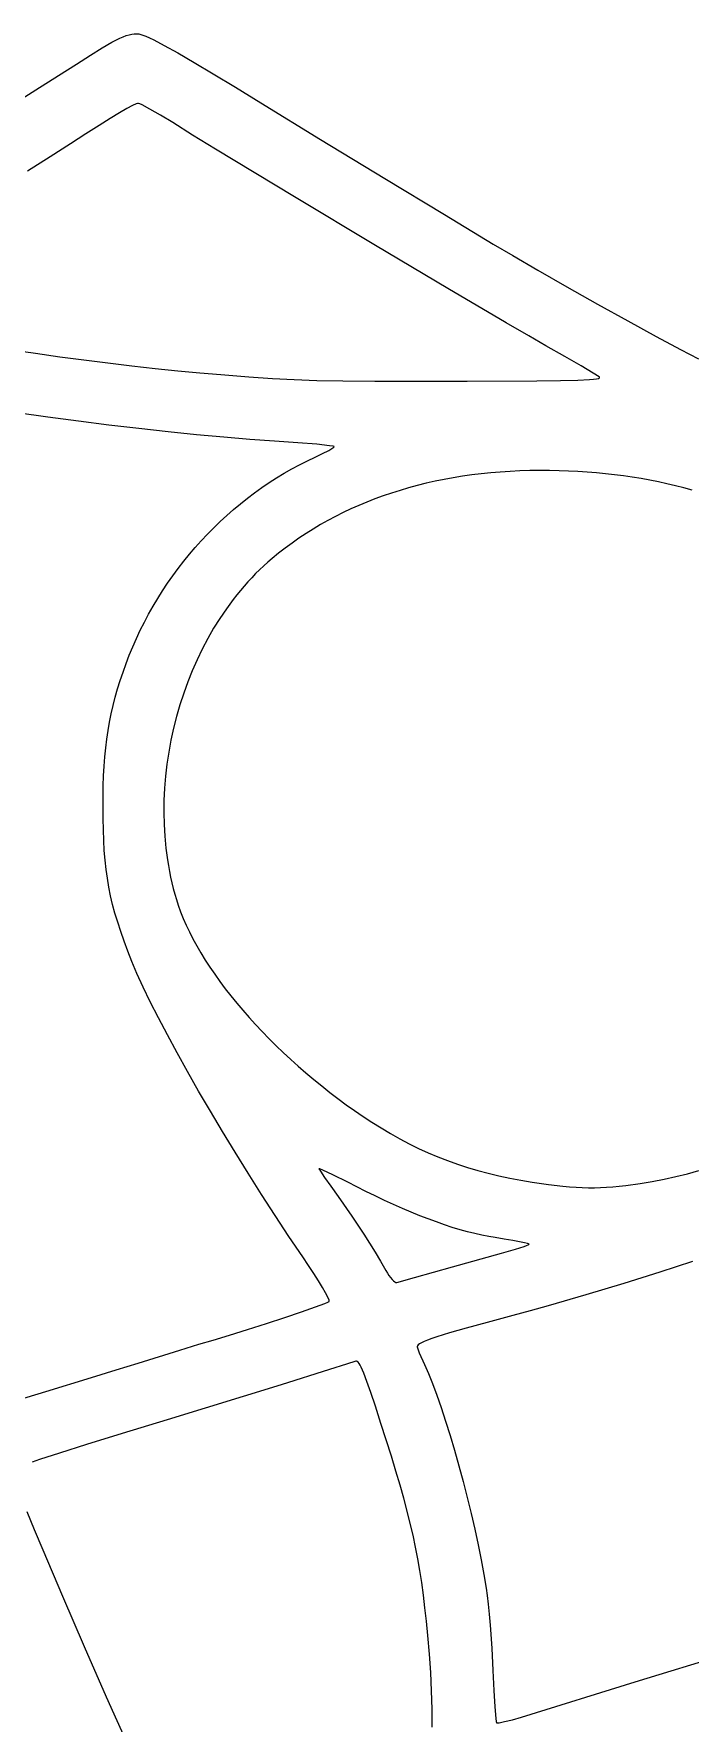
# Model space of a CAD drawing. Extents: x 45 to 6096, y -5796 to 395.
# Drawn here: x 3758 to 4608, y -2036 to 152 of the extents above; entities that cross this region are included whole.
import ezdxf

# ---------------------------------------------------------------- set-up
doc = ezdxf.new("R2010")
doc.units = 0

msp = doc.modelspace()

# ---------------------------------------------------------------- linework, layer by layer
at = {"layer": 'Layer 1'}
for p, q in [((3831.506064, 124.512419), (3846.637708, 133.882382)), ((3846.637708, 133.882382), (3859.155557, 141.094339)), ((3859.155557, 141.094339), (3864.560754, 143.949202)), ((3864.560754, 143.949202), (3869.464238, 146.334327)), ((3869.464238, 146.334327), (3873.916585, 148.272969)), ((3873.916585, 148.272969), (3877.968376, 149.788383)), ((3877.968376, 149.788383), (3881.670188, 150.903822)), ((3881.670188, 150.903822), (3885.072598, 151.642542)), ((3885.072598, 151.642542), (3888.226187, 152.027796)), ((3888.226187, 152.027796), (3891.181531, 152.08284)), ((3891.181531, 152.08284), (3893.989209, 151.830928)), ((3893.989209, 151.830928), (3896.6998, 151.295315)), ((3896.6998, 151.295315), (3899.5849, 150.406028)), ((3899.5849, 150.406028), (3903.335063, 148.924918)), ((3903.335063, 148.924918), (3907.959591, 146.84617)), ((3907.959591, 146.84617), (3913.467784, 144.163971)), ((3913.467784, 144.163971), (3927.172376, 136.965965)), ((3927.172376, 136.965965), (3944.52325, 127.28439)), ((3790.244139, 97.934242), (3813.356, 112.798415)), ((3813.356, 112.798415), (3831.506064, 124.512419)), ((3944.52325, 127.28439), (3965.594818, 115.072737)), ((3965.594818, 115.072737), (3990.461491, 100.284496)), ((3760.918763, 79.312127), (3790.244139, 97.934242)), ((3990.461491, 100.284496), (4019.197681, 82.873159)), ((3698.659, 40.170315), (3760.918763, 79.312127)), ((4019.197681, 82.873159), (4051.8778, 62.792215)), ((3869.076319, 49.795613), (3857.177053, 42.582103)), ((3878.575733, 55.26039), (3869.076319, 49.795613)), ((3885.800868, 59.060152), (3878.575733, 55.26039)), ((3890.877299, 61.278616), (3885.800868, 59.060152)), ((3892.648992, 61.821023), (3890.877299, 61.278616)), ((3893.9306, 61.9995), (3892.648992, 61.821023)), ((3895.497953, 61.478605), (3893.9306, 61.9995)), ((3898.581489, 59.990331), (3895.497953, 61.478605)), ((3908.515762, 54.558125), (3898.581489, 59.990331)), ((3922.17073, 46.595831), (3908.515762, 54.558125)), ((3937.9837, 36.9964), (3922.17073, 46.595831)), ((4051.8778, 62.792215), (4129.417, 15.266427)), ((3825.676667, 22.574014), (3805.8244, 9.612)), ((3842.75236, 33.536142), (3825.676667, 22.574014)), ((3857.177053, 42.582103), (3842.75236, 33.536142)), ((3963.718139, 20.929159), (3937.9837, 36.9964)), ((3805.8244, 9.612), (3779.296572, -7.439685)), ((3993.248038, 2.815525), (3963.718139, 20.929159)), ((4095.5427, -59.0474), (3993.248038, 2.815525)), ((4129.417, 15.266427), (4212.6118, -35.235885)), ((3779.296572, -7.439685), (3750.020087, -25.970356)), ((4212.6118, -35.235885), (4289.804013, -81.86871)), ((4200.361394, -121.945591), (4095.5427, -59.0474)), ((4289.804013, -81.86871), (4352.7088, -120.167085)), ((4293.8318, -177.663075), (4200.361394, -121.945591)), ((4352.7088, -120.167085), (4377.93749, -135.221987)), ((4377.93749, -135.221987), (4410.547131, -154.137113)), ((4410.547131, -154.137113), (4447.984382, -175.489294)), ((4369.517156, -222.292972), (4293.8318, -177.663075)), ((4447.984382, -175.489294), (4487.6959, -197.85536)), ((4487.6959, -197.85536), (4527.128343, -219.812142)), ((4398.678952, -239.229175), (4369.517156, -222.292972)), ((4420.9807, -251.9284), (4398.678952, -239.229175)), ((4527.128343, -219.812142), (4563.728369, -239.936469)), ((4563.728369, -239.936469), (4594.942635, -256.805174)), ((3729.297137, -256.991397), (3760.431775, -261.602645)), ((3760.431775, -261.602645), (3791.775699, -266.023208)), ((4445.382326, -265.837633), (4420.9807, -251.9284)), ((4594.942635, -256.805174), (4618.2178, -268.995085)), ((3791.775699, -266.023208), (3823.1295, -270.224599)), ((3823.1295, -270.224599), (3854.29377, -274.178333)), ((3854.29377, -274.178333), (3885.069103, -277.855923)), ((3885.069103, -277.855923), (3915.25609, -281.228883)), ((3915.25609, -281.228883), (3944.655324, -284.268727)), ((3944.655324, -284.268727), (3973.067396, -286.946968)), ((4466.472519, -278.072555), (4445.382326, -265.837633)), ((4481.981652, -287.256499), (4466.472519, -278.072555)), ((3973.067396, -286.946968), (4000.2929, -289.23512)), ((4000.2929, -289.23512), (4036.515429, -292.002392)), ((4036.515429, -292.002392), (4067.054634, -294.109239)), ((4067.054634, -294.109239), (4095.268441, -295.639378)), ((4095.268441, -295.639378), (4124.514775, -296.676524)), ((4124.514775, -296.676524), (4158.151562, -297.304392)), ((4158.151562, -297.304392), (4199.536728, -297.606699)), ((4199.536728, -297.606699), (4252.028199, -297.66716)), ((4252.028199, -297.66716), (4318.9839, -297.56949)), ((4318.9839, -297.56949), (4409.105369, -297.14781)), ((4409.105369, -297.14781), (4439.77863, -296.788141)), ((4439.77863, -296.788141), (4462.2059, -296.279644)), ((4462.2059, -296.279644), (4477.39642, -295.585113)), ((4477.39642, -295.585113), (4482.593286, -295.156457)), ((4489.6401, -292.0128), (4481.981652, -287.256499)), ((4482.593286, -295.156457), (4486.359431, -294.667339)), ((4486.359431, -294.667339), (4488.82101, -294.11311)), ((4488.82101, -294.11311), (4490.104177, -293.489117)), ((4489.6399, -292.01324), (4489.6401, -292.0128)), ((4490.095372, -292.412149), (4489.6399, -292.01324)), ((4490.335089, -292.790711), (4490.095372, -292.412149)), ((4490.104177, -293.489117), (4490.34328, -293.149507)), ((4490.34328, -293.149507), (4490.335089, -292.790711)), ((3776.60335, -344.2016), (3736.8204, -338.542255)), ((3816.251417, -349.544684), (3776.60335, -344.2016)), ((3855.523338, -354.538951), (3816.251417, -349.544684)), ((3894.177851, -359.151845), (3855.523338, -354.538951)), ((3931.973694, -363.350809), (3894.177851, -359.151845)), ((3968.669602, -367.103288), (3931.973694, -363.350809)), ((4004.024315, -370.376725), (3968.669602, -367.103288)), ((4037.796568, -373.138565), (4004.024315, -370.376725)), ((4069.7451, -375.35625), (4037.796568, -373.138565)), ((4099.752556, -377.477048), (4069.7451, -375.35625)), ((4124.365, -379.523434), (4099.752556, -377.477048)), ((4122.5295, -395.9937), (4132.066873, -391.541265)), ((4141.015144, -381.272165), (4124.365, -379.523434)), ((4132.066873, -391.541265), (4139.892737, -387.460905)), ((4139.892737, -387.460905), (4145.188533, -384.273517)), ((4145.552076, -381.965147), (4141.015144, -381.272165)), ((4145.188533, -384.273517), (4146.631855, -383.177469)), ((4146.733108, -382.254084), (4145.552076, -381.965147)), ((4146.631855, -383.177469), (4147.1357, -382.5)), ((4147.1357, -382.5), (4146.733108, -382.254084)), ((4082.104903, -417.01018), (4092.025058, -411.340129)), ((4092.025058, -411.340129), (4102.072746, -405.943537)), ((4102.072746, -405.943537), (4112.242662, -400.826147)), ((4112.242662, -400.826147), (4122.5295, -395.9937)), ((4361.934489, -415.404742), (4349.471707, -416.451831)), ((4374.524295, -414.581186), (4361.934489, -415.404742)), ((4387.2396, -413.981671), (4374.524295, -414.581186)), ((4400.078877, -413.606706), (4387.2396, -413.981671)), ((4413.0406, -413.4568), (4400.078877, -413.606706)), ((4425.581288, -413.507013), (4413.0406, -413.4568)), ((4437.980349, -413.732942), (4425.581288, -413.507013)), ((4450.242651, -414.135896), (4437.980349, -413.732942)), ((4462.373063, -414.717182), (4450.242651, -414.135896)), ((4474.376453, -415.478109), (4462.373063, -414.717182)), ((4486.25769, -416.419984), (4474.376453, -415.478109)), ((4043.805712, -442.310169), (4053.162686, -435.603687)), ((4053.162686, -435.603687), (4062.668412, -429.1477)), ((4062.668412, -429.1477), (4072.317586, -422.947951)), ((4072.317586, -422.947951), (4082.104903, -417.01018)), ((4243.274602, -435.850666), (4232.166007, -439.105104)), ((4254.525484, -432.814675), (4243.274602, -435.850666)), ((4265.917125, -429.997638), (4254.525484, -432.814675)), ((4277.448001, -427.400064), (4265.917125, -429.997638)), ((4289.116585, -425.022461), (4277.448001, -427.400064)), ((4300.921351, -422.865339), (4289.116585, -425.022461)), ((4312.860772, -420.929207), (4300.921351, -422.865339)), ((4324.933322, -419.214572), (4312.860772, -420.929207)), ((4337.137476, -417.721944), (4324.933322, -419.214572)), ((4349.471707, -416.451831), (4337.137476, -417.721944)), ((4498.021642, -417.544116), (4486.25769, -416.419984)), ((4509.673178, -418.851812), (4498.021642, -417.544116)), ((4521.217167, -420.344382), (4509.673178, -418.851812)), ((4532.658477, -422.023132), (4521.217167, -420.344382)), ((4544.001977, -423.88937), (4532.658477, -422.023132)), ((4555.252536, -425.944405), (4544.001977, -423.88937)), ((4566.415021, -428.189546), (4555.252536, -425.944405)), ((4577.494302, -430.626099), (4566.415021, -428.189546)), ((4588.495247, -433.255372), (4577.494302, -430.626099)), ((4599.422725, -436.078675), (4588.495247, -433.255372)), ((4610.281604, -439.097315), (4599.422725, -436.078675)), ((4016.680363, -463.87518), (4025.559246, -456.451657)), ((4025.559246, -456.451657), (4034.602798, -449.261406)), ((4034.602798, -449.261406), (4043.805712, -442.310169)), ((4178.810746, -458.636171), (4168.58792, -463.1906)), ((4189.185016, -454.297136), (4178.810746, -458.636171)), ((4199.709203, -450.174003), (4189.185016, -454.297136)), ((4210.381782, -446.267281), (4199.709203, -450.174003)), ((4221.201225, -442.577478), (4210.381782, -446.267281)), ((4232.166007, -439.105104), (4221.201225, -442.577478)), ((3991.084774, -487.487976), (3999.437822, -479.399081)), ((3999.437822, -479.399081), (4007.971453, -471.526235)), ((4007.971453, -471.526235), (4016.680363, -463.87518)), ((4138.843366, -478.141161), (4129.241576, -483.552076)), ((4148.602704, -472.943603), (4138.843366, -478.141161)), ((4158.518064, -467.959914), (4148.602704, -472.943603)), ((4168.58792, -463.1906), (4158.518064, -467.959914)), ((3974.94165, -504.29095), (3982.917615, -495.787179)), ((3982.917615, -495.787179), (3991.084774, -487.487976)), ((4101.396758, -501.059889), (4092.440424, -507.319153)), ((4110.516746, -495.011949), (4101.396758, -501.059889)), ((4119.79886, -489.175842), (4110.516746, -495.011949)), ((4129.241576, -483.552076), (4119.79886, -489.175842)), ((3952.213968, -530.972255), (3959.584521, -521.889229)), ((3959.584521, -521.889229), (3967.162184, -512.993547)), ((3967.162184, -512.993547), (3974.94165, -504.29095)), ((4075.024818, -520.469617), (4066.5686, -527.3598)), ((4083.649268, -513.789231), (4075.024818, -520.469617)), ((4092.440424, -507.319153), (4083.649268, -513.789231)), ((3938.115408, -549.677374), (3945.055828, -540.236884)), ((3945.055828, -540.236884), (3952.213968, -530.972255)), ((4050.471427, -541.84998), (4045.296061, -546.959473)), ((4055.742589, -536.877932), (4050.471427, -541.84998)), ((4061.108623, -532.046737), (4055.742589, -536.877932)), ((4066.5686, -527.3598), (4061.108623, -532.046737)), ((3924.908945, -569.062977), (3931.398012, -559.287986)), ((3931.398012, -559.287986), (3938.115408, -549.677374)), ((4025.571102, -568.703779), (4020.88862, -574.449406)), ((4030.354013, -563.078565), (4025.571102, -568.703779)), ((4035.236428, -557.577172), (4030.354013, -563.078565)), ((4040.217419, -552.203006), (4035.236428, -557.577172)), ((4045.296061, -546.959473), (4040.217419, -552.203006)), ((3906.864771, -599.316817), (3912.63702, -589.083133)), ((3912.63702, -589.083133), (3918.653512, -578.996606)), ((3918.653512, -578.996606), (3924.908945, -569.062977)), ((4016.307495, -580.312041), (4007.453021, -592.374708)), ((4020.88862, -574.449406), (4016.307495, -580.312041)), ((3896.074228, -620.202688), (3901.342072, -609.691915)), ((3901.342072, -609.691915), (3906.864771, -599.316817)), ((3999.01509, -604.864529), (3991.001116, -617.754253)), ((4007.453021, -592.374708), (3999.01509, -604.864529)), ((3886.324324, -641.608292), (3891.066544, -630.843394)), ((3891.066544, -630.843394), (3896.074228, -620.202688)), ((3983.41851, -631.016629), (3976.274685, -644.624406)), ((3991.001116, -617.754253), (3983.41851, -631.016629)), ((3877.6575, -663.4877), (3881.852875, -652.491641)), ((3881.852875, -652.491641), (3886.324324, -641.608292)), ((3976.274685, -644.624406), (3969.577054, -658.550332)), ((3870.095179, -685.434655), (3873.721698, -674.54694)), ((3873.721698, -674.54694), (3877.6575, -663.4877)), ((3963.333028, -672.767157), (3957.55002, -687.24763)), ((3969.577054, -658.550332), (3963.333028, -672.767157)), ((3863.742085, -706.902483), (3866.770967, -696.202588)), ((3866.770967, -696.202588), (3870.095179, -685.434655)), ((3957.55002, -687.24763), (3952.235442, -701.9645)), ((3858.542407, -728.305129), (3861.001557, -717.586082)), ((3861.001557, -717.586082), (3863.742085, -706.902483)), ((3947.396706, -716.890515), (3943.041225, -731.998425)), ((3952.235442, -701.9645), (3947.396706, -716.890515)), ((3854.440334, -750.056537), (3856.357658, -739.111366)), ((3856.357658, -739.111366), (3858.542407, -728.305129)), ((3943.041225, -731.998425), (3939.176411, -747.260978)), ((3851.380058, -772.570654), (3852.78346, -761.192386)), ((3852.78346, -761.192386), (3854.440334, -750.056537)), ((3935.809676, -762.650924), (3932.948433, -778.141012)), ((3939.176411, -747.260978), (3935.809676, -762.650924)), ((3849.305767, -796.261423), (3850.223152, -784.243086)), ((3850.223152, -784.243086), (3851.380058, -772.570654)), ((3932.948433, -778.141012), (3930.600094, -793.703989)), ((3848.161651, -821.54279), (3848.620925, -808.677411)), ((3848.620925, -808.677411), (3849.305767, -796.261423)), ((3928.772071, -809.312607), (3927.471777, -824.939612)), ((3930.600094, -793.703989), (3928.772071, -809.312607)), ((3847.920968, -834.909306), (3848.161651, -821.54279)), ((3927.471777, -824.939612), (3926.706623, -840.557755)), ((3847.8919, -848.8287), (3847.920968, -834.909306)), ((3847.983853, -864.256013), (3847.8919, -848.8287)), ((3926.706623, -840.557755), (3926.484022, -856.139784)), ((3848.27405, -878.764791), (3847.983853, -864.256013)), ((3926.484022, -856.139784), (3926.811386, -871.658449)), ((3926.811386, -871.658449), (3927.696129, -887.086498)), ((3848.784003, -892.468978), (3848.27405, -878.764791)), ((3849.535222, -905.48252), (3848.784003, -892.468978)), ((3927.696129, -887.086498), (3929.145661, -902.396679)), ((3850.549216, -917.919362), (3849.535222, -905.48252)), ((3851.847495, -929.893449), (3850.549216, -917.919362)), ((3929.145661, -902.396679), (3931.167395, -917.561743)), ((3931.167395, -917.561743), (3932.395154, -925.08134)), ((3853.45157, -941.518726), (3851.847495, -929.893449)), ((3932.395154, -925.08134), (3933.768744, -932.554438)), ((3933.768744, -932.554438), (3935.28909, -939.977632)), ((3935.28909, -939.977632), (3936.957119, -947.347514)), ((3855.38295, -952.909137), (3853.45157, -941.518726)), ((3857.663146, -964.178629), (3855.38295, -952.909137)), ((3936.957119, -947.347514), (3938.773758, -954.660678)), ((3938.773758, -954.660678), (3940.739934, -961.913718)), ((3940.739934, -961.913718), (3942.856572, -969.103227)), ((3860.313668, -975.441146), (3857.663146, -964.178629)), ((3863.356025, -986.810633), (3860.313668, -975.441146)), ((3942.856572, -969.103227), (3945.1246, -976.2258)), ((3945.1246, -976.2258), (3948.123919, -984.739705)), ((3866.811728, -998.401036), (3863.356025, -986.810633)), ((3870.702287, -1010.326299), (3866.811728, -998.401036)), ((3948.123919, -984.739705), (3951.534189, -993.382019)), ((3951.534189, -993.382019), (3955.345455, -1002.141623)), ((3955.345455, -1002.141623), (3959.547759, -1011.0074)), ((3875.049212, -1022.700367), (3870.702287, -1010.326299)), ((3879.874013, -1035.637186), (3875.049212, -1022.700367)), ((3959.547759, -1011.0074), (3964.131146, -1019.96823)), ((3964.131146, -1019.96823), (3969.085659, -1029.012994)), ((3885.1982, -1049.2507), (3879.874013, -1035.637186)), ((3891.796803, -1064.944856), (3885.1982, -1049.2507)), ((3969.085659, -1029.012994), (3974.401344, -1038.130573)), ((3974.401344, -1038.130573), (3980.068244, -1047.30985)), ((3980.068244, -1047.30985), (3986.076402, -1056.539705)), ((3899.775552, -1082.456352), (3891.796803, -1064.944856)), ((3986.076402, -1056.539705), (3992.415863, -1065.809019)), ((3992.415863, -1065.809019), (3999.076671, -1075.106673)), ((3909.044917, -1101.630546), (3899.775552, -1082.456352)), ((3999.076671, -1075.106673), (4006.04887, -1084.42155)), ((4006.04887, -1084.42155), (4013.322503, -1093.74253)), ((4013.322503, -1093.74253), (4020.887615, -1103.058494)), ((3919.51537, -1122.312794), (3909.044917, -1101.630546)), ((4020.887615, -1103.058494), (4028.734249, -1112.358323)), ((4028.734249, -1112.358323), (4036.85245, -1121.6309)), ((3931.097383, -1144.348451), (3919.51537, -1122.312794)), ((4036.85245, -1121.6309), (4045.232262, -1130.865105)), ((4045.232262, -1130.865105), (4053.863728, -1140.049819)), ((3943.701426, -1167.582876), (3931.097383, -1144.348451)), ((4053.863728, -1140.049819), (4062.736892, -1149.173923)), ((4062.736892, -1149.173923), (4071.841799, -1158.2263)), ((4071.841799, -1158.2263), (4081.168493, -1167.19583)), ((3957.23797, -1191.861423), (3943.701426, -1167.582876)), ((4081.168493, -1167.19583), (4090.707017, -1176.071394)), ((4090.707017, -1176.071394), (4100.447415, -1184.841873)), ((3971.617487, -1217.02945), (3957.23797, -1191.861423)), ((4100.447415, -1184.841873), (4110.379731, -1193.49615)), ((4110.379731, -1193.49615), (4120.49401, -1202.023105)), ((4120.49401, -1202.023105), (4130.780295, -1210.411619)), ((3986.750449, -1242.932313), (3971.617487, -1217.02945)), ((4130.780295, -1210.411619), (4141.228631, -1218.650573)), ((4141.228631, -1218.650573), (4151.82906, -1226.72885)), ((4002.547326, -1269.415368), (3986.750449, -1242.932313)), ((4151.82906, -1226.72885), (4162.571628, -1234.63533)), ((4162.571628, -1234.63533), (4173.446378, -1242.358894)), ((4173.446378, -1242.358894), (4184.443354, -1249.888423)), ((4184.443354, -1249.888423), (4195.5526, -1257.2128)), ((4195.5526, -1257.2128), (4207.606899, -1264.818542)), ((4207.606899, -1264.818542), (4219.67516, -1272.015005)), ((4018.91859, -1296.323972), (4002.547326, -1269.415368)), ((4219.67516, -1272.015005), (4231.780637, -1278.811493)), ((4231.780637, -1278.811493), (4243.946583, -1285.217306)), ((4243.946583, -1285.217306), (4256.19625, -1291.241747)), ((4035.774711, -1323.503481), (4018.91859, -1296.323972)), ((4256.19625, -1291.241747), (4268.552892, -1296.894116)), ((4268.552892, -1296.894116), (4281.039762, -1302.183717)), ((4281.039762, -1302.183717), (4293.680113, -1307.11985)), ((4293.680113, -1307.11985), (4306.497197, -1311.711817)), ((4306.497197, -1311.711817), (4319.514269, -1315.968921)), ((4053.026161, -1350.799252), (4035.774711, -1323.503481)), ((4128.533486, -1317.871926), (4127.2917, -1317.53782)), ((4127.2917, -1317.53782), (4127.79632, -1318.536208)), ((4127.79632, -1318.536208), (4129.245069, -1320.83684)), ((4132.091411, -1319.392003), (4128.533486, -1317.871926)), ((4129.245069, -1320.83684), (4134.584275, -1328.749526)), ((4145.151088, -1325.524982), (4132.091411, -1319.392003)), ((4134.584275, -1328.749526), (4142.527969, -1340.08526)), ((4164.461545, -1335.006581), (4145.151088, -1325.524982)), ((4319.514269, -1315.968921), (4332.754581, -1319.900463)), ((4332.754581, -1319.900463), (4346.241386, -1323.515744)), ((4346.241386, -1323.515744), (4359.997937, -1326.824066)), ((4359.997937, -1326.824066), (4374.047488, -1329.834732)), ((4374.047488, -1329.834732), (4388.413291, -1332.557043)), ((4388.413291, -1332.557043), (4403.1186, -1335.0003)), ((4542.8191, -1336.5878), (4558.45796, -1334.076952)), ((4558.45796, -1334.076952), (4573.893928, -1331.160609)), ((4573.893928, -1331.160609), (4589.121771, -1327.84255)), ((4589.121771, -1327.84255), (4604.136256, -1324.126552)), ((4604.136256, -1324.126552), (4618.932152, -1320.016394)), ((4070.583412, -1378.056641), (4053.026161, -1350.799252)), ((4142.527969, -1340.08526), (4152.2948, -1353.65342)), ((4152.2948, -1353.65342), (4169.720075, -1378.811575)), ((4188.0136, -1346.90662), (4164.461545, -1335.006581)), ((4200.062371, -1352.868554), (4188.0136, -1346.90662)), ((4211.943731, -1358.548529), (4200.062371, -1352.868554)), ((4403.1186, -1335.0003), (4424.194827, -1338.014843)), ((4424.194827, -1338.014843), (4442.917714, -1340.215483)), ((4442.917714, -1340.215483), (4451.603038, -1341.012043)), ((4451.603038, -1341.012043), (4459.947685, -1341.606871)), ((4459.947685, -1341.606871), (4468.034209, -1342.000549)), ((4468.034209, -1342.000549), (4475.945163, -1342.193657)), ((4475.945163, -1342.193657), (4483.763098, -1342.186778)), ((4483.763098, -1342.186778), (4491.57057, -1341.980493)), ((4491.57057, -1341.980493), (4499.450129, -1341.575382)), ((4499.450129, -1341.575382), (4507.48433, -1340.972028)), ((4507.48433, -1340.972028), (4515.755724, -1340.171011)), ((4515.755724, -1340.171011), (4524.346865, -1339.172913)), ((4524.346865, -1339.172913), (4542.8186, -1336.5878)), ((4542.8186, -1336.5878), (4542.8191, -1336.5878)), ((4088.356935, -1405.121005), (4070.583412, -1378.056641)), ((4223.648377, -1363.94364), (4211.943731, -1358.548529)), ((4235.167005, -1369.050979), (4223.648377, -1363.94364)), ((4246.490311, -1373.867639), (4235.167005, -1369.050979)), ((4257.608992, -1378.390714), (4246.490311, -1373.867639)), ((4169.720075, -1378.811575), (4177.758345, -1390.788364)), ((4177.758345, -1390.788364), (4185.43385, -1402.518657)), ((4268.513743, -1382.617295), (4257.608992, -1378.390714)), ((4279.195263, -1386.544478), (4268.513743, -1382.617295)), ((4289.644245, -1390.169353), (4279.195263, -1386.544478)), ((4299.851388, -1393.489016), (4289.644245, -1390.169353)), ((4309.807387, -1396.500557), (4299.851388, -1393.489016)), ((4319.502939, -1399.201072), (4309.807387, -1396.500557)), ((4328.92874, -1401.587653), (4319.502939, -1399.201072)), ((4106.2572, -1431.8377), (4088.356935, -1405.121005)), ((4185.43385, -1402.518657), (4192.811698, -1414.118728)), ((4192.811698, -1414.118728), (4199.957, -1425.704847)), ((4338.075486, -1403.657392), (4328.92874, -1401.587653)), ((4346.933874, -1405.407384), (4338.075486, -1403.657392)), ((4355.4946, -1406.83472), (4346.933874, -1405.407384)), ((4367.134185, -1408.726079), (4355.4946, -1406.83472)), ((4363.283359, -1426.976103), (4381.5551, -1421.767121)), ((4378.066844, -1410.654646), (4367.134185, -1408.726079)), ((4393.1977, -1413.5816), (4378.066844, -1410.654646)), ((4381.5551, -1421.767121), (4392.701675, -1418.344075)), ((4392.701675, -1418.344075), (4396.027422, -1417.162752)), ((4396.971096, -1414.325726), (4393.1977, -1413.5816)), ((4396.027422, -1417.162752), (4398.081153, -1416.260482)), ((4398.30784, -1414.669887), (4396.971096, -1414.325726)), ((4398.081153, -1416.260482), (4399.032627, -1415.581454)), ((4399.051603, -1415.069859), (4398.30784, -1414.669887)), ((4399.032627, -1415.581454), (4399.148067, -1415.308216)), ((4399.148067, -1415.308216), (4399.051603, -1415.069859)), ((4113.73039, -1442.905243), (4106.2572, -1431.8377)), ((4120.575714, -1453.330966), (4113.73039, -1442.905243)), ((4199.957, -1425.704847), (4206.934864, -1437.393287)), ((4206.934864, -1437.393287), (4213.8104, -1449.30032)), ((4299.9321, -1444.5378), (4363.283359, -1426.976103)), ((4610.432804, -1437.790353), (4568.460918, -1451.435253)), ((4126.648996, -1462.882325), (4120.575714, -1453.330966)), ((4131.806055, -1471.326775), (4126.648996, -1462.882325)), ((4213.8104, -1449.30032), (4215.791674, -1452.73267)), ((4215.791674, -1452.73267), (4217.828761, -1455.848761)), ((4217.828761, -1455.848761), (4219.865849, -1458.592781)), ((4219.865849, -1458.592781), (4221.847126, -1460.90892)), ((4221.847126, -1460.90892), (4223.716782, -1462.741365)), ((4223.716782, -1462.741365), (4225.419004, -1464.034304)), ((4225.419004, -1464.034304), (4226.89798, -1464.731927)), ((4226.89798, -1464.731927), (4227.53631, -1464.840053)), ((4227.53631, -1464.840053), (4228.0979, -1464.77842)), ((4228.0979, -1464.77842), (4251.067044, -1458.229984)), ((4251.067044, -1458.229984), (4299.9323, -1444.53782)), ((4299.9323, -1444.53782), (4299.9321, -1444.5378)), ((4568.460918, -1451.435253), (4521.745145, -1466.028935)), ((4135.902714, -1478.431772), (4131.806055, -1471.326775)), ((4138.794793, -1483.964772), (4135.902714, -1478.431772)), ((4140.338115, -1487.693229), (4138.794793, -1483.964772)), ((4472.783019, -1480.785404), (4424.07207, -1494.918663)), ((4521.745145, -1466.028935), (4472.783019, -1480.785404)), ((4083.238337, -1510.071725), (4104.851007, -1502.800074)), ((4104.851007, -1502.800074), (4122.640658, -1496.584172)), ((4122.640658, -1496.584172), (4135.016689, -1491.940265)), ((4135.016689, -1491.940265), (4138.677535, -1490.369137)), ((4138.677535, -1490.369137), (4140.3885, -1489.3846)), ((4140.558936, -1488.808085), (4140.338115, -1487.693229)), ((4140.3885, -1489.3846), (4140.558936, -1488.808085)), ((4378.10983, -1507.642715), (4344.758363, -1516.544503)), ((4400.591266, -1501.505965), (4378.10983, -1507.642715)), ((4424.07207, -1494.918663), (4400.591266, -1501.505965)), ((4011.368231, -1533.058713), (4034.906348, -1525.717291)), ((4034.906348, -1525.717291), (4059.393251, -1517.882879)), ((4059.393251, -1517.882879), (4083.238337, -1510.071725)), ((4296.026446, -1530.218083), (4279.585593, -1535.32474)), ((4317.573969, -1524.013815), (4296.026446, -1530.218083)), ((4344.758363, -1516.544503), (4317.573969, -1524.013815)), ((3893.1351, -1569.1565), (3947.110112, -1552.338925)), ((3947.110112, -1552.338925), (3971.716364, -1544.878916)), ((3971.716364, -1544.878916), (3990.3695, -1539.3909)), ((3990.3695, -1539.3909), (4011.368231, -1533.058713)), ((4254.36295, -1547.557237), (4254.28483, -1548.123915)), ((4254.28483, -1548.123915), (4255.047573, -1550.60439)), ((4254.602833, -1546.971665), (4254.36295, -1547.557237)), ((4255.601027, -1545.733374), (4254.602833, -1546.971665)), ((4255.047573, -1550.60439), (4257.112563, -1555.763776)), ((4257.345685, -1544.388113), (4255.601027, -1545.733374)), ((4259.903085, -1542.914953), (4257.345685, -1544.388113)), ((4263.3395, -1541.292964), (4259.903085, -1542.914953)), ((4267.721206, -1539.501219), (4263.3395, -1541.292964)), ((4273.114478, -1537.518787), (4267.721206, -1539.501219)), ((4279.585593, -1535.32474), (4273.114478, -1537.518787)), ((3864.765017, -1578.048973), (3893.1351, -1569.1565)), ((4162.699483, -1570.780958), (4141.128714, -1577.614652)), ((4174.9127, -1566.775), (4162.699483, -1570.780958)), ((4175.836286, -1566.707465), (4174.9127, -1566.775)), ((4176.831961, -1567.127692), (4175.836286, -1566.707465)), ((4177.916, -1568.076955), (4176.831961, -1567.127692)), ((4179.104684, -1569.596533), (4177.916, -1568.076955)), ((4180.414291, -1571.727701), (4179.104684, -1569.596533)), ((4181.861097, -1574.511736), (4180.414291, -1571.727701)), ((4185.231425, -1582.203513), (4181.861097, -1574.511736)), ((4257.112563, -1555.763776), (4263.80983, -1571.142715)), ((4263.80983, -1571.142715), (4268.930735, -1582.536885)), ((3774.0731, -1606.0659), (3832.860137, -1587.908845)), ((3832.860137, -1587.908845), (3864.765017, -1578.048973)), ((4141.128714, -1577.614652), (4078.174462, -1597.235163)), ((4189.345893, -1593.002075), (4185.231425, -1582.203513)), ((4194.334728, -1607.237636), (4189.345893, -1593.002075)), ((4268.930735, -1582.536885), (4274.285929, -1595.751296)), ((4274.285929, -1595.751296), (4279.821346, -1610.587703)), ((3706.208, -1626.30625), (3774.0736, -1606.06565)), ((3774.0736, -1606.06565), (3774.0731, -1606.0659)), ((4078.174462, -1597.235163), (3930.8347, -1642.5781)), ((4200.328155, -1625.240407), (4194.334728, -1607.237636)), ((4279.821346, -1610.587703), (4285.482919, -1626.847863)), ((4207.4564, -1647.3406), (4200.328155, -1625.240407)), ((4285.482919, -1626.847863), (4291.216582, -1644.333532)), ((3872.541985, -1660.404926), (3826.518356, -1674.613364)), ((3930.8347, -1642.5781), (3872.541985, -1660.404926)), ((4220.95557, -1689.760559), (4207.4564, -1647.3406)), ((4291.216582, -1644.333532), (4296.968268, -1662.846466)), ((3826.518356, -1674.613364), (3791.377837, -1685.677804)), ((4296.968268, -1662.846466), (4302.68391, -1682.188421)), ((4302.68391, -1682.188421), (4308.309443, -1702.161153)), ((3765.73445, -1694.072638), (3756.041064, -1697.417198)), ((3791.377837, -1685.677804), (3765.73445, -1694.072638)), ((4226.833989, -1708.996544), (4220.95557, -1689.760559)), ((4308.309443, -1702.161153), (4313.790798, -1722.566418)), ((4232.180466, -1727.143647), (4226.833989, -1708.996544)), ((4237.031624, -1744.372205), (4232.180466, -1727.143647)), ((4313.790798, -1722.566418), (4319.073909, -1743.205972)), ((4241.424091, -1760.852555), (4237.031624, -1744.372205)), ((4319.073909, -1743.205972), (4324.10471, -1763.881572)), ((3749.357325, -1761.404878), (3758.955107, -1784.804406)), ((4245.394491, -1776.755033), (4241.424091, -1760.852555)), ((4324.10471, -1763.881572), (4328.829135, -1784.394973)), ((3758.955107, -1784.804406), (3769.989427, -1811.279331)), ((4248.97945, -1792.249975), (4245.394491, -1776.755033)), ((4252.215593, -1807.507718), (4248.97945, -1792.249975)), ((4328.829135, -1784.394973), (4333.193115, -1804.547932)), ((3769.989427, -1811.279331), (3795.35145, -1871.078775)), ((4255.139546, -1822.698598), (4252.215593, -1807.507718)), ((4333.193115, -1804.547932), (4337.142586, -1824.142204)), ((4257.787935, -1837.992952), (4255.139546, -1822.698598)), ((4337.142586, -1824.142204), (4340.62348, -1842.979547)), ((4260.197384, -1853.561116), (4257.787935, -1837.992952)), ((4262.40452, -1869.573426), (4260.197384, -1853.561116)), ((4340.62348, -1842.979547), (4343.58173, -1860.861715)), ((3795.35145, -1871.078775), (3823.410942, -1936.050022)), ((4264.445968, -1886.200219), (4262.40452, -1869.573426)), ((4343.58173, -1860.861715), (4344.917306, -1870.201447)), ((4344.917306, -1870.201447), (4346.229628, -1881.555007)), ((4266.358352, -1903.611832), (4264.445968, -1886.200219)), ((4346.229628, -1881.555007), (4347.495442, -1894.480556)), ((4347.495442, -1894.480556), (4348.691494, -1908.536253)), ((4268.1783, -1921.9786), (4266.358352, -1903.611832)), ((4270.303171, -1946.157437), (4268.1783, -1921.9786)), ((4348.691494, -1908.536253), (4350.78129, -1938.270729)), ((3823.410942, -1936.050022), (3852.13545, -2001.439884)), ((4271.912957, -1970.060141), (4270.303171, -1946.157437)), ((4350.78129, -1938.270729), (4352.31298, -1967.223715)), ((4536.426454, -1982.054492), (4669.719786, -1941.308888)), ((4352.31298, -1967.223715), (4353.391985, -1993.119812)), ((4273.004171, -1993.736125), (4271.912957, -1970.060141)), ((4389.22238, -2027.548685), (4536.426454, -1982.054492)), ((3852.13545, -2001.439884), (3879.49252, -2062.495173)), ((4273.573323, -2017.234803), (4273.004171, -1993.736125)), ((4353.391985, -1993.119812), (4354.69423, -2014.551065)), ((4273.616927, -2040.605589), (4273.573323, -2017.234803)), ((4354.69423, -2014.551065), (4355.996475, -2029.285043)), ((4355.996475, -2029.285043), (4356.577835, -2033.442919)), ((4356.577835, -2033.442919), (4356.838866, -2034.597493)), ((4360.312494, -2034.971493), (4367.493454, -2033.551424)), ((4367.493454, -2033.551424), (4377.502151, -2031.015143)), ((4377.502151, -2031.015143), (4389.22238, -2027.548685)), ((4356.838866, -2034.597493), (4357.07548, -2035.089315)), ((4357.07548, -2035.089315), (4358.131231, -2035.204812)), ((4358.131231, -2035.204812), (4360.312494, -2034.971493))]:
    msp.add_line(p, q, dxfattribs=at)

doc.saveas('drawing.dxf')
